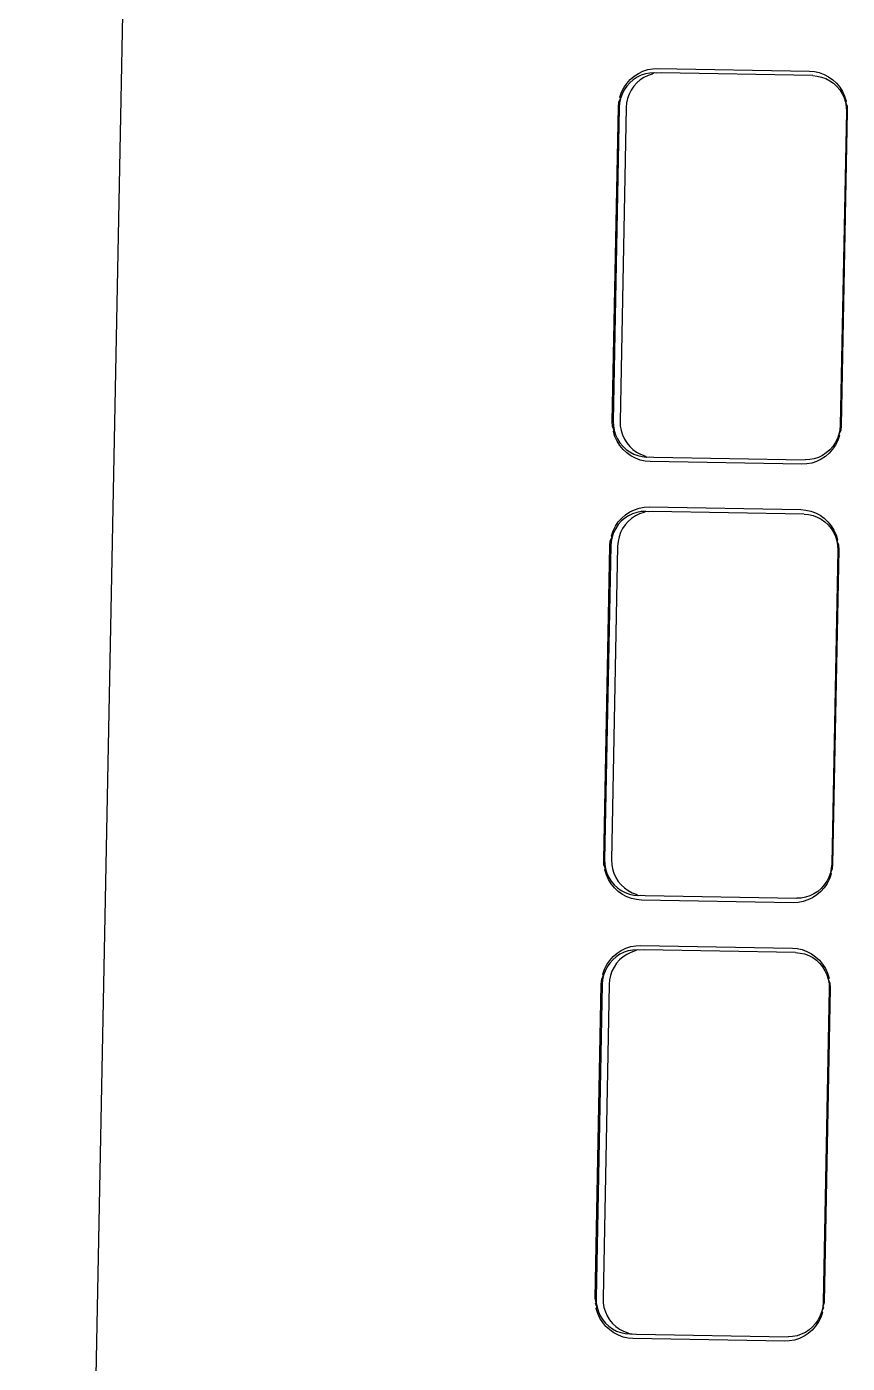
# Model space of a CAD drawing. Header units: millimetres. Extents: x 44692 to 333458, y -26854 to 14445.
# Drawn here: x 314008.7 to 314041, y -18710.8 to -18658.2 of the extents above; entities that cross this region are included whole.
import ezdxf

# ---------------------------------------------------------------- set-up
doc = ezdxf.new("R2010")
doc.units = ezdxf.units.MM
doc.header["$LTSCALE"] = 100
doc.layers.add('Muebles', color=112, linetype='Continuous')

msp = doc.modelspace()

# ---------------------------------------------------------------- linework, layer by layer
at = {"layer": 'Muebles'}
for p, q in [((314013.534, -18604.365), (314008.728, -18850.928)), ((314032.812, -18660.004), (314032.992, -18659.917)), ((314032.992, -18659.917), (314033.182, -18659.855)), ((314033.182, -18659.855), (314033.379, -18659.818)), ((314033.379, -18659.818), (314033.572, -18659.809)), ((314033.572, -18659.809), (314039.548, -18659.914)), ((314039.548, -18659.914), (314039.741, -18659.931)), ((314039.741, -18659.931), (314039.936, -18659.974)), ((314032.243, -18660.567), (314032.357, -18660.399)), ((314032.474, -18660.372), (314032.355, -18660.506)), ((314032.357, -18660.399), (314032.492, -18660.247)), ((314032.609, -18660.254), (314032.474, -18660.372)), ((314032.492, -18660.247), (314032.644, -18660.115)), ((314032.758, -18660.156), (314032.609, -18660.254)), ((314032.747, -18660.377), (314032.628, -18660.511)), ((314032.644, -18660.115), (314032.812, -18660.004)), ((314032.882, -18660.259), (314032.747, -18660.377)), ((314032.918, -18660.079), (314032.758, -18660.156)), ((314033.031, -18660.161), (314032.882, -18660.259)), ((314033.087, -18660.024), (314032.918, -18660.079)), ((314033.191, -18660.084), (314033.031, -18660.161)), ((314033.261, -18659.991), (314033.087, -18660.024)), ((314033.36, -18660.028), (314033.191, -18660.084)), ((314033.438, -18659.982), (314033.261, -18659.991)), ((314033.438, -18659.982), (314033.36, -18660.028)), ((314033.534, -18659.996), (314033.438, -18659.982)), ((314033.711, -18659.987), (314033.534, -18659.996)), ((314039.676, -18660.092), (314033.711, -18659.987)), ((314039.676, -18660.092), (314039.852, -18660.107)), ((314039.852, -18660.107), (314040.025, -18660.146)), ((314039.936, -18659.974), (314040.123, -18660.043)), ((314040.025, -18660.146), (314040.191, -18660.207)), ((314040.123, -18660.043), (314040.3, -18660.137)), ((314040.191, -18660.207), (314040.348, -18660.29)), ((314040.3, -18660.137), (314040.464, -18660.253)), ((314040.348, -18660.29), (314040.493, -18660.394)), ((314040.464, -18660.253), (314040.611, -18660.391)), ((314040.493, -18660.394), (314040.624, -18660.516)), ((314040.611, -18660.391), (314040.739, -18660.547)), ((314032.041, -18661.142), (314032.112, -18660.987)), ((314032.112, -18660.987), (314032.074, -18661.165)), ((314032.083, -18660.942), (314032.151, -18660.749)), ((314032.112, -18660.987), (314032.083, -18660.942)), ((314032.172, -18660.817), (314032.112, -18660.987)), ((314032.151, -18660.749), (314032.243, -18660.567)), ((314032.254, -18660.655), (314032.172, -18660.817)), ((314032.355, -18660.506), (314032.254, -18660.655)), ((314032.385, -18660.992), (314032.347, -18661.169)), ((314032.445, -18660.821), (314032.385, -18660.992)), ((314032.527, -18660.66), (314032.445, -18660.821)), ((314032.628, -18660.511), (314032.527, -18660.66)), ((314040.624, -18660.516), (314040.738, -18660.654)), ((314040.738, -18660.654), (314040.833, -18660.807)), ((314040.739, -18660.547), (314040.847, -18660.719)), ((314040.833, -18660.807), (314040.908, -18660.971)), ((314040.847, -18660.719), (314040.931, -18660.904)), ((314040.908, -18660.971), (314040.961, -18661.143)), ((314040.931, -18660.904), (314040.992, -18661.099)), ((314031.783, -18673.713), (314032.024, -18661.34)), ((314032.059, -18661.345), (314031.818, -18673.707)), ((314032.024, -18661.34), (314032.041, -18661.142)), ((314032.074, -18661.165), (314032.059, -18661.345)), ((314032.332, -18661.35), (314032.091, -18673.712)), ((314032.347, -18661.169), (314032.332, -18661.35)), ((314041, -18661.503), (314040.759, -18673.865)), ((314041.036, -18661.499), (314040.794, -18673.872)), ((314040.992, -18661.099), (314040.961, -18661.143)), ((314040.961, -18661.143), (314040.992, -18661.322)), ((314040.961, -18661.143), (314041.027, -18661.3)), ((314040.992, -18661.322), (314041, -18661.503)), ((314041.027, -18661.3), (314041.036, -18661.499)), ((314031.792, -18673.911), (314031.783, -18673.713)), ((314031.857, -18674.067), (314031.792, -18673.911)), ((314031.818, -18673.707), (314031.826, -18673.888)), ((314031.826, -18673.888), (314031.857, -18674.067)), ((314031.827, -18674.113), (314031.857, -18674.067)), ((314031.887, -18674.308), (314031.827, -18674.113)), ((314031.857, -18674.067), (314031.911, -18674.24)), ((314032.091, -18673.712), (314032.099, -18673.893)), ((314032.099, -18673.893), (314032.13, -18674.072)), ((314032.13, -18674.072), (314032.184, -18674.244)), ((314040.744, -18674.046), (314040.706, -18674.223)), ((314040.778, -18674.07), (314040.706, -18674.223)), ((314040.759, -18673.865), (314040.744, -18674.046)), ((314040.794, -18673.872), (314040.778, -18674.07)), ((314031.972, -18674.493), (314031.887, -18674.308)), ((314031.911, -18674.24), (314031.986, -18674.404)), ((314032.079, -18674.665), (314031.972, -18674.493)), ((314031.986, -18674.404), (314032.081, -18674.556)), ((314032.207, -18674.821), (314032.079, -18674.665)), ((314032.081, -18674.556), (314032.195, -18674.695)), ((314032.184, -18674.244), (314032.259, -18674.409)), ((314032.259, -18674.409), (314032.354, -18674.561)), ((314032.354, -18674.561), (314032.468, -18674.7)), ((314040.575, -18674.645), (314040.461, -18674.813)), ((314040.565, -18674.555), (314040.464, -18674.704)), ((314040.646, -18674.394), (314040.565, -18674.555)), ((314040.667, -18674.463), (314040.575, -18674.645)), ((314040.706, -18674.223), (314040.646, -18674.394)), ((314040.735, -18674.27), (314040.667, -18674.463)), ((314040.706, -18674.223), (314040.735, -18674.27)), ((314032.195, -18674.695), (314032.325, -18674.817)), ((314032.355, -18674.958), (314032.207, -18674.821)), ((314032.325, -18674.817), (314032.47, -18674.92)), ((314032.518, -18675.075), (314032.355, -18674.958)), ((314032.468, -18674.7), (314032.598, -18674.821)), ((314032.47, -18674.92), (314032.627, -18675.003)), ((314032.695, -18675.169), (314032.518, -18675.075)), ((314032.598, -18674.821), (314032.743, -18674.925)), ((314032.627, -18675.003), (314032.794, -18675.064)), ((314032.883, -18675.238), (314032.695, -18675.169)), ((314032.743, -18674.925), (314032.9, -18675.008)), ((314032.794, -18675.064), (314032.966, -18675.103)), ((314032.9, -18675.008), (314033.067, -18675.069)), ((314032.966, -18675.103), (314033.143, -18675.118)), ((314033.067, -18675.069), (314033.143, -18675.118)), ((314033.143, -18675.118), (314033.239, -18675.108)), ((314033.239, -18675.108), (314033.416, -18675.123)), ((314033.416, -18675.123), (314039.381, -18675.228)), ((314039.732, -18675.187), (314039.557, -18675.219)), ((314039.9, -18675.131), (314039.732, -18675.187)), ((314040.006, -18675.207), (314039.826, -18675.294)), ((314040.06, -18675.054), (314039.9, -18675.131)), ((314040.174, -18675.096), (314040.006, -18675.207)), ((314040.209, -18674.956), (314040.06, -18675.054)), ((314040.327, -18674.964), (314040.174, -18675.096)), ((314040.344, -18674.838), (314040.209, -18674.956)), ((314040.461, -18674.813), (314040.327, -18674.964)), ((314040.464, -18674.704), (314040.344, -18674.838)), ((314033.077, -18675.281), (314032.883, -18675.238)), ((314033.27, -18675.297), (314033.077, -18675.281)), ((314039.246, -18675.403), (314033.27, -18675.297)), ((314039.44, -18675.393), (314039.246, -18675.403)), ((314039.557, -18675.219), (314039.381, -18675.228)), ((314039.636, -18675.357), (314039.44, -18675.393)), ((314039.826, -18675.294), (314039.636, -18675.357)), ((314032.307, -18677.391), (314032.475, -18677.281)), ((314032.475, -18677.281), (314032.656, -18677.193)), ((314032.75, -18677.3), (314032.582, -18677.355)), ((314032.656, -18677.193), (314032.846, -18677.131)), ((314032.924, -18677.267), (314032.75, -18677.3)), ((314032.846, -18677.131), (314033.042, -18677.095)), ((314033.023, -18677.304), (314032.855, -18677.36)), ((314033.101, -18677.258), (314032.924, -18677.267)), ((314033.101, -18677.258), (314033.023, -18677.304)), ((314033.042, -18677.095), (314033.235, -18677.085)), ((314033.197, -18677.272), (314033.101, -18677.258)), ((314033.374, -18677.263), (314033.197, -18677.272)), ((314033.235, -18677.085), (314039.212, -18677.19)), ((314039.339, -18677.368), (314033.374, -18677.263)), ((314039.212, -18677.19), (314039.404, -18677.207)), ((314039.404, -18677.207), (314039.599, -18677.25)), ((314039.599, -18677.25), (314039.787, -18677.319)), ((314039.787, -18677.319), (314039.963, -18677.413)), ((314031.814, -18678.025), (314031.906, -18677.843)), ((314031.906, -18677.843), (314032.02, -18677.675)), ((314032.018, -18677.782), (314031.917, -18677.931)), ((314032.137, -18677.648), (314032.018, -18677.782)), ((314032.02, -18677.675), (314032.155, -18677.524)), ((314032.272, -18677.531), (314032.137, -18677.648)), ((314032.155, -18677.524), (314032.307, -18677.391)), ((314032.291, -18677.787), (314032.19, -18677.936)), ((314032.421, -18677.432), (314032.272, -18677.531)), ((314032.41, -18677.653), (314032.291, -18677.787)), ((314032.546, -18677.535), (314032.41, -18677.653)), ((314032.582, -18677.355), (314032.421, -18677.432)), ((314032.694, -18677.437), (314032.546, -18677.535)), ((314032.855, -18677.36), (314032.694, -18677.437)), ((314039.339, -18677.368), (314039.515, -18677.383)), ((314039.515, -18677.383), (314039.688, -18677.422)), ((314039.688, -18677.422), (314039.854, -18677.483)), ((314039.854, -18677.483), (314040.011, -18677.566)), ((314039.963, -18677.413), (314040.127, -18677.529)), ((314040.011, -18677.566), (314040.156, -18677.67)), ((314040.127, -18677.529), (314040.274, -18677.667)), ((314040.156, -18677.67), (314040.287, -18677.792)), ((314040.274, -18677.667), (314040.403, -18677.823)), ((314040.287, -18677.792), (314040.401, -18677.93)), ((314040.403, -18677.823), (314040.51, -18677.995)), ((314031.704, -18678.418), (314031.775, -18678.263)), ((314031.775, -18678.263), (314031.737, -18678.441)), ((314031.747, -18678.218), (314031.814, -18678.025)), ((314031.775, -18678.263), (314031.747, -18678.218)), ((314031.835, -18678.093), (314031.775, -18678.263)), ((314031.917, -18677.931), (314031.835, -18678.093)), ((314032.048, -18678.268), (314032.01, -18678.446)), ((314032.108, -18678.097), (314032.048, -18678.268)), ((314032.19, -18677.936), (314032.108, -18678.097)), ((314040.401, -18677.93), (314040.496, -18678.083)), ((314040.496, -18678.083), (314040.571, -18678.247)), ((314040.51, -18677.995), (314040.595, -18678.18)), ((314040.571, -18678.247), (314040.625, -18678.419)), ((314040.595, -18678.18), (314040.655, -18678.375)), ((314040.655, -18678.375), (314040.625, -18678.419)), ((314031.446, -18690.989), (314031.687, -18678.616)), ((314031.722, -18678.622), (314031.481, -18690.983)), ((314031.687, -18678.616), (314031.704, -18678.418)), ((314031.737, -18678.441), (314031.722, -18678.622)), ((314031.995, -18678.626), (314031.754, -18690.988)), ((314032.01, -18678.446), (314031.995, -18678.626)), ((314040.664, -18678.779), (314040.423, -18691.141)), ((314040.699, -18678.775), (314040.458, -18691.148)), ((314040.625, -18678.419), (314040.656, -18678.598)), ((314040.625, -18678.419), (314040.69, -18678.576)), ((314040.656, -18678.598), (314040.664, -18678.779)), ((314040.69, -18678.576), (314040.699, -18678.775)), ((314031.455, -18691.188), (314031.446, -18690.989)), ((314031.481, -18690.983), (314031.489, -18691.164)), ((314031.754, -18690.988), (314031.762, -18691.169)), ((314031.52, -18691.343), (314031.455, -18691.188)), ((314031.489, -18691.164), (314031.52, -18691.343)), ((314031.49, -18691.389), (314031.52, -18691.343)), ((314031.55, -18691.584), (314031.49, -18691.389)), ((314031.52, -18691.343), (314031.574, -18691.516)), ((314031.574, -18691.516), (314031.649, -18691.68)), ((314031.762, -18691.169), (314031.793, -18691.348)), ((314031.793, -18691.348), (314031.847, -18691.52)), ((314031.847, -18691.52), (314031.922, -18691.685)), ((314040.37, -18691.499), (314040.309, -18691.67)), ((314040.408, -18691.322), (314040.37, -18691.499)), ((314040.441, -18691.346), (314040.37, -18691.499)), ((314040.37, -18691.499), (314040.398, -18691.546)), ((314040.423, -18691.141), (314040.408, -18691.322)), ((314040.458, -18691.148), (314040.441, -18691.346)), ((314031.635, -18691.769), (314031.55, -18691.584)), ((314031.742, -18691.941), (314031.635, -18691.769)), ((314031.649, -18691.68), (314031.744, -18691.832)), ((314031.871, -18692.097), (314031.742, -18691.941)), ((314031.744, -18691.832), (314031.858, -18691.971)), ((314031.858, -18691.971), (314031.989, -18692.093)), ((314031.922, -18691.685), (314032.017, -18691.837)), ((314032.017, -18691.837), (314032.131, -18691.976)), ((314032.131, -18691.976), (314032.262, -18692.098)), ((314040.127, -18691.98), (314040.008, -18692.115)), ((314040.239, -18691.921), (314040.125, -18692.089)), ((314040.228, -18691.831), (314040.127, -18691.98)), ((314040.309, -18691.67), (314040.228, -18691.831)), ((314040.33, -18691.739), (314040.239, -18691.921)), ((314040.398, -18691.546), (314040.33, -18691.739)), ((314032.018, -18692.235), (314031.871, -18692.097)), ((314031.989, -18692.093), (314032.134, -18692.196)), ((314032.181, -18692.351), (314032.018, -18692.235)), ((314032.134, -18692.196), (314032.291, -18692.279)), ((314032.358, -18692.445), (314032.181, -18692.351)), ((314032.262, -18692.098), (314032.407, -18692.201)), ((314032.291, -18692.279), (314032.457, -18692.34)), ((314032.546, -18692.514), (314032.358, -18692.445)), ((314032.407, -18692.201), (314032.564, -18692.284)), ((314032.457, -18692.34), (314032.63, -18692.379)), ((314032.74, -18692.557), (314032.546, -18692.514)), ((314032.564, -18692.284), (314032.73, -18692.345)), ((314032.63, -18692.379), (314032.806, -18692.394)), ((314032.73, -18692.345), (314032.806, -18692.394)), ((314032.933, -18692.574), (314032.74, -18692.557)), ((314032.806, -18692.394), (314032.903, -18692.384)), ((314032.903, -18692.384), (314033.079, -18692.399)), ((314038.91, -18692.679), (314032.933, -18692.574)), ((314033.079, -18692.399), (314039.044, -18692.504)), ((314039.221, -18692.495), (314039.044, -18692.504)), ((314039.395, -18692.463), (314039.221, -18692.495)), ((314039.489, -18692.571), (314039.299, -18692.633)), ((314039.563, -18692.407), (314039.395, -18692.463)), ((314039.67, -18692.483), (314039.489, -18692.571)), ((314039.723, -18692.33), (314039.563, -18692.407)), ((314039.838, -18692.373), (314039.67, -18692.483)), ((314039.872, -18692.232), (314039.723, -18692.33)), ((314039.99, -18692.24), (314039.838, -18692.373)), ((314040.008, -18692.115), (314039.872, -18692.232)), ((314040.125, -18692.089), (314039.99, -18692.24)), ((314039.103, -18692.669), (314038.91, -18692.679)), ((314039.299, -18692.633), (314039.103, -18692.669)), ((314031.818, -18694.8), (314031.971, -18694.668)), ((314031.971, -18694.668), (314032.138, -18694.557)), ((314032.245, -18694.631), (314032.085, -18694.708)), ((314032.138, -18694.557), (314032.319, -18694.47)), ((314032.413, -18694.576), (314032.245, -18694.631)), ((314032.319, -18694.47), (314032.509, -18694.407)), ((314032.518, -18694.636), (314032.358, -18694.713)), ((314032.588, -18694.543), (314032.413, -18694.576)), ((314032.509, -18694.407), (314032.705, -18694.371)), ((314032.686, -18694.58), (314032.518, -18694.636)), ((314032.764, -18694.534), (314032.588, -18694.543)), ((314032.764, -18694.534), (314032.686, -18694.58)), ((314032.705, -18694.371), (314032.899, -18694.361)), ((314032.861, -18694.548), (314032.764, -18694.534)), ((314033.037, -18694.539), (314032.861, -18694.548)), ((314032.899, -18694.361), (314038.875, -18694.467)), ((314039.002, -18694.645), (314033.037, -18694.539)), ((314038.875, -18694.467), (314039.068, -18694.483)), ((314039.002, -18694.645), (314039.178, -18694.66)), ((314039.068, -18694.483), (314039.262, -18694.526)), ((314039.178, -18694.66), (314039.351, -18694.698)), ((314039.262, -18694.526), (314039.45, -18694.595)), ((314039.351, -18694.698), (314039.517, -18694.759)), ((314039.45, -18694.595), (314039.627, -18694.689)), ((314039.627, -18694.689), (314039.79, -18694.806)), ((314031.478, -18695.301), (314031.57, -18695.119)), ((314031.58, -18695.207), (314031.499, -18695.369)), ((314031.57, -18695.119), (314031.684, -18694.951)), ((314031.681, -18695.058), (314031.58, -18695.207)), ((314031.8, -18694.924), (314031.681, -18695.058)), ((314031.684, -18694.951), (314031.818, -18694.8)), ((314031.853, -18695.212), (314031.772, -18695.373)), ((314031.936, -18694.807), (314031.8, -18694.924)), ((314031.954, -18695.063), (314031.853, -18695.212)), ((314032.085, -18694.708), (314031.936, -18694.807)), ((314032.074, -18694.929), (314031.954, -18695.063)), ((314032.209, -18694.811), (314032.074, -18694.929)), ((314032.358, -18694.713), (314032.209, -18694.811)), ((314039.517, -18694.759), (314039.674, -18694.842)), ((314039.674, -18694.842), (314039.82, -18694.946)), ((314039.79, -18694.806), (314039.937, -18694.943)), ((314039.82, -18694.946), (314039.95, -18695.068)), ((314039.937, -18694.943), (314040.066, -18695.099)), ((314039.95, -18695.068), (314040.064, -18695.206)), ((314040.064, -18695.206), (314040.159, -18695.359)), ((314040.066, -18695.099), (314040.173, -18695.271)), ((314031.351, -18695.892), (314031.367, -18695.694)), ((314031.367, -18695.694), (314031.439, -18695.539)), ((314031.401, -18695.717), (314031.385, -18695.898)), ((314031.439, -18695.539), (314031.401, -18695.717)), ((314031.41, -18695.494), (314031.478, -18695.301)), ((314031.439, -18695.539), (314031.41, -18695.494)), ((314031.499, -18695.369), (314031.439, -18695.539)), ((314031.674, -18695.722), (314031.658, -18695.902)), ((314031.712, -18695.544), (314031.674, -18695.722)), ((314031.772, -18695.373), (314031.712, -18695.544)), ((314040.159, -18695.359), (314040.234, -18695.523)), ((314040.173, -18695.271), (314040.258, -18695.456)), ((314040.234, -18695.523), (314040.288, -18695.696)), ((314040.258, -18695.456), (314040.318, -18695.651)), ((314040.318, -18695.651), (314040.288, -18695.696)), ((314040.288, -18695.696), (314040.319, -18695.874)), ((314040.288, -18695.696), (314040.353, -18695.853)), ((314031.109, -18708.265), (314031.351, -18695.892)), ((314031.385, -18695.898), (314031.145, -18708.259)), ((314031.658, -18695.902), (314031.418, -18708.264)), ((314040.327, -18696.055), (314040.086, -18708.417)), ((314040.362, -18696.051), (314040.121, -18708.424)), ((314040.319, -18695.874), (314040.327, -18696.055)), ((314040.353, -18695.853), (314040.362, -18696.051)), ((314031.153, -18708.44), (314031.109, -18708.265)), ((314031.145, -18708.259), (314031.153, -18708.44)), ((314031.418, -18708.264), (314031.426, -18708.445)), ((314031.118, -18708.464), (314031.153, -18708.44)), ((314031.184, -18708.619), (314031.118, -18708.464)), ((314031.153, -18708.44), (314031.184, -18708.619)), ((314031.153, -18708.665), (314031.184, -18708.619)), ((314031.213, -18708.86), (314031.153, -18708.665)), ((314031.184, -18708.619), (314031.237, -18708.792)), ((314031.298, -18709.045), (314031.213, -18708.86)), ((314031.237, -18708.792), (314031.312, -18708.956)), ((314031.426, -18708.445), (314031.457, -18708.624)), ((314031.457, -18708.624), (314031.51, -18708.796)), ((314031.51, -18708.796), (314031.585, -18708.961)), ((314040.033, -18708.775), (314039.973, -18708.946)), ((314040.062, -18708.822), (314039.994, -18709.015)), ((314040.071, -18708.598), (314040.033, -18708.775)), ((314040.104, -18708.622), (314040.033, -18708.775)), ((314040.033, -18708.775), (314040.062, -18708.822)), ((314040.086, -18708.417), (314040.071, -18708.598)), ((314040.121, -18708.424), (314040.071, -18708.598)), ((314040.071, -18708.598), (314040.104, -18708.622)), ((314031.406, -18709.217), (314031.298, -18709.045)), ((314031.312, -18708.956), (314031.407, -18709.108)), ((314031.534, -18709.373), (314031.406, -18709.217)), ((314031.407, -18709.108), (314031.521, -18709.247)), ((314031.521, -18709.247), (314031.652, -18709.369)), ((314031.681, -18709.511), (314031.534, -18709.373)), ((314031.585, -18708.961), (314031.68, -18709.113)), ((314031.652, -18709.369), (314031.797, -18709.472)), ((314031.68, -18709.113), (314031.794, -18709.252)), ((314031.794, -18709.252), (314031.925, -18709.374)), ((314031.925, -18709.374), (314032.07, -18709.477)), ((314039.671, -18709.391), (314039.536, -18709.508)), ((314039.788, -18709.365), (314039.653, -18709.517)), ((314039.79, -18709.256), (314039.671, -18709.391)), ((314039.902, -18709.197), (314039.788, -18709.365)), ((314039.891, -18709.107), (314039.79, -18709.256)), ((314039.973, -18708.946), (314039.891, -18709.107)), ((314039.994, -18709.015), (314039.902, -18709.197)), ((314031.845, -18709.627), (314031.681, -18709.511)), ((314031.797, -18709.472), (314031.954, -18709.555)), ((314032.022, -18709.721), (314031.845, -18709.627)), ((314031.954, -18709.555), (314032.12, -18709.616)), ((314032.209, -18709.79), (314032.022, -18709.721)), ((314032.07, -18709.477), (314032.227, -18709.56)), ((314032.12, -18709.616), (314032.293, -18709.655)), ((314032.404, -18709.833), (314032.209, -18709.79)), ((314032.227, -18709.56), (314032.393, -18709.621)), ((314032.293, -18709.655), (314032.469, -18709.67)), ((314032.393, -18709.621), (314032.469, -18709.67)), ((314032.597, -18709.85), (314032.404, -18709.833)), ((314032.469, -18709.67), (314032.566, -18709.66)), ((314032.566, -18709.66), (314032.742, -18709.675)), ((314038.573, -18709.955), (314032.597, -18709.85)), ((314032.742, -18709.675), (314038.707, -18709.78)), ((314038.766, -18709.946), (314038.573, -18709.955)), ((314038.884, -18709.771), (314038.707, -18709.78)), ((314038.963, -18709.909), (314038.766, -18709.946)), ((314039.058, -18709.739), (314038.884, -18709.771)), ((314039.152, -18709.847), (314038.963, -18709.909)), ((314039.227, -18709.683), (314039.058, -18709.739)), ((314039.333, -18709.76), (314039.152, -18709.847)), ((314039.387, -18709.606), (314039.227, -18709.683)), ((314039.501, -18709.649), (314039.333, -18709.76)), ((314039.536, -18709.508), (314039.387, -18709.606)), ((314039.653, -18709.517), (314039.501, -18709.649))]:
    msp.add_line(p, q, dxfattribs=at)

doc.saveas('drawing.dxf')
